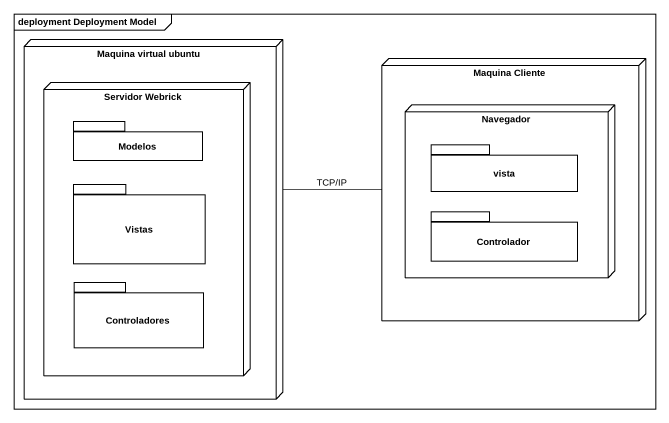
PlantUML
@startuml
mainframe deployment Deployment Model
node "Maquina virtual ubuntu" as Maquina_virtual_ubuntu {
  node "Servidor Webrick" as Servidor_Webrick {
    package Modelos {
    }
    package Vistas {
    }
    package Controladores {
    }
  }
}
node "Maquina Cliente" as Maquina_Cliente {
  node Navegador {
    package vista {
    }
    package Controlador {
    }
  }
}
Maquina_virtual_ubuntu -right- Maquina_Cliente : TCP/IP
@enduml
